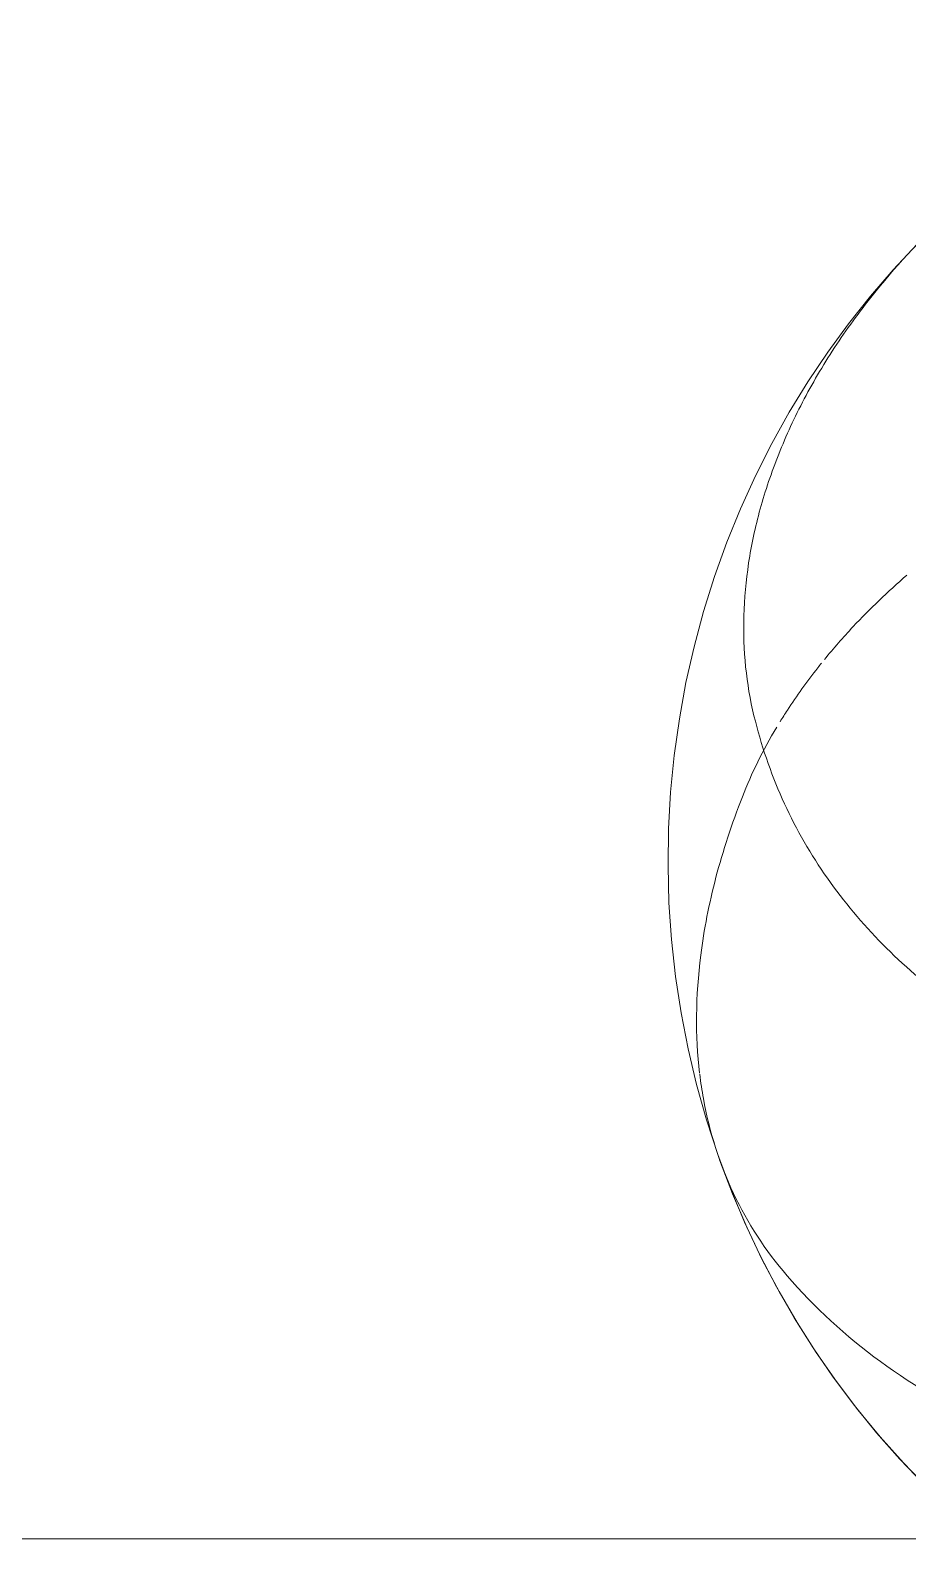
# Model space of a CAD drawing. Header units: millimetres. Extents: x -4000 to 187956, y -58990 to 162485.
# Drawn here: x 679.6 to 854.7, y 73999.6 to 74300.9 of the extents above; entities that cross this region are included whole.
import ezdxf

# ---------------------------------------------------------------- set-up
doc = ezdxf.new("R2010")
doc.units = ezdxf.units.MM
doc.layers.add('A-WALL', color=113, linetype='Continuous', lineweight=13)
doc.layers.add('P-SANR-FIXT', color=6, linetype='Continuous', lineweight=9)

# ---------------------------------------------------------------- blocks, each defined once
blk = doc.blocks.new('C307 - C307-496757-FFS - TANG 1')
at = {"layer": 'P-SANR-FIXT', "color": 250, "flags": 128}
for points in [[(121.21, -259.56), (125.96, -254.49), (130.52, -249.19), (134.89, -243.69), (139.05, -237.99), (143, -232.09), (146.73, -226.01), (150.21, -219.76), (153.46, -213.34), (156.45, -206.76), (159.18, -200.05), (161.65, -193.2), (163.83, -186.24), (165.73, -179.17), (167.35, -172.01), (168.67, -164.78), (169.69, -157.49), (170.41, -150.16), (170.82, -142.79), (170.93, -135.41), (170.74, -128.03), (170.24, -120.68), (169.44, -113.35), (168.34, -106.07), (166.94, -98.86), (165.24, -91.73), (163.26, -84.69), (161, -77.76), (158.46, -70.94), (155.66, -64.27), (152.6, -57.73), (149.29, -51.36), (145.73, -45.15), (141.94, -39.12), (137.94, -33.28), (133.72, -27.63), (129.29, -22.18), (124.68, -16.94), (119.89, -11.92)], [(160.63, -76.71), (158.06, -69.92), (155.21, -63.26), (152.11, -56.75), (148.76, -50.4), (145.17, -44.22), (141.35, -38.22), (137.31, -32.4), (133.06, -26.78), (128.6, -21.37), (123.96, -16.17), (119.14, -11.18), (114.15, -6.41), (109, -1.88)]]:
    blk.add_lwpolyline(points, dxfattribs=at)
at = {"layer": 'P-SANR-FIXT', "color": 250}
for points, knots in [([(18.14, -4.07), (19.75, -4.15), (23.18, -4.33), (28.27, -4.69), (33.43, -5.17), (37.6, -5.62), (40.86, -6), (44.08, -6.4), (48, -6.93), (52.54, -7.63), (56.94, -8.4), (61.25, -9.2), (65.45, -10.06), (70.88, -11.27), (85.28, -14.9), (106.18, -22.37), (129.3, -35.81), (141.72, -47.21), (147.16, -53.55)], [-0.92182, -0.92182, -0.92182, -0.92182, -0.9, -0.875, -0.85, -0.825, -0.8125, -0.8, -0.775, -0.75, -0.725, -0.7, -0.675, -0.65, -0.6, -0.4, -0.2, 0, 0, 0, 0]), ([(147.16, -53.55), (151.49, -58.6), (158.62, -69.55), (163.14, -83.72), (164.4, -92.15), (164.6, -93.8)], [-1, -1, -1, -1, -0.7857143, -0.5714286, -0.5201412, -0.5201412, -0.5201412, -0.5201412]), ([(64.5, -82.9), (74.36, -86.19), (92.81, -93.71), (119.09, -109.87), (137.33, -128.57), (148.61, -148.55), (152.35, -159.6), (153.77, -165.4)], [-1, -1, -1, -1, -0.785714, -0.571429, -0.285714, -0.142857, 0, 0, 0, 0]), ([(153.77, -165.4), (155.32, -171.79), (156.32, -181.76), (155.07, -195.87), (152.75, -206.69), (149.06, -217.66), (143.96, -228.72), (137.48, -239.63), (128.06, -252.48), (114.63, -266.74), (99.19, -278.94), (85.44, -287.5), (70.85, -295.19), (59.14, -299.78), (50.95, -302.34)], [-1, -1, -1, -1, -0.861111, -0.791667, -0.722222, -0.652778, -0.583333, -0.513889, -0.444444, -0.333333, -0.222222, -0.166667, -0.111111, 0, 0, 0, 0])]:
    blk.add_open_spline(points, degree=3, knots=knots, dxfattribs=at)
at = {"layer": 'P-SANR-FIXT', "color": 253}
for points, knots in [([(164.63, -94), (165.51, -101.48), (165.39, -114.23), (161.74, -133.05), (158.22, -143.78), (156.09, -149.22)], [-0.5179962, -0.5179962, -0.5179962, -0.5179962, -0.2857143, -0.1428571, 0, 0, 0, 0]), ([(148.57, -164.2), (148.09, -164.98), (145.8, -168.6), (143, -172.52), (140.54, -175.61), (140.29, -175.92)], [-0.87986977, -0.87986977, -0.87986977, -0.87986977, -0.86111111, -0.79166667, -0.78389163, -0.78389163, -0.78389163, -0.78389163]), ([(139.7, -176.65), (137.89, -178.86), (132.85, -184.64), (127.09, -190.17), (123.26, -193.48)], [-0.7777778, -0.7777778, -0.7777778, -0.7777778, -0.7222222, -0.6309327, -0.6309327, -0.6309327, -0.6309327])]:
    blk.add_open_spline(points, degree=3, knots=knots, dxfattribs=at)
blk.add_open_spline([(156.09, -149.22), (154.26, -153.88), (151.98, -158.51), (149.24, -163.09)], degree=3, dxfattribs=at)
blk = doc.blocks.new('C307 - C307-V923-FFS - TANG 1')
at = {"layer": 'P-SANR-FIXT', "color": 250, "flags": 128}
for points in [[(121.21, -259.56), (125.96, -254.49), (130.52, -249.19), (134.89, -243.69), (139.05, -237.99), (143, -232.09), (146.73, -226.01), (150.21, -219.76), (153.46, -213.34), (156.45, -206.76), (159.18, -200.05), (161.65, -193.2), (163.83, -186.24), (165.73, -179.17), (167.35, -172.01), (168.67, -164.78), (169.69, -157.49), (170.41, -150.16), (170.82, -142.79), (170.93, -135.41), (170.74, -128.03), (170.24, -120.68), (169.44, -113.35), (168.34, -106.07), (166.94, -98.86), (165.24, -91.73), (163.26, -84.69), (161, -77.76), (158.46, -70.94), (155.66, -64.27), (152.6, -57.73), (149.29, -51.36), (145.73, -45.15), (141.94, -39.12), (137.94, -33.28), (133.72, -27.63), (129.29, -22.18), (124.68, -16.94), (119.89, -11.92)], [(160.63, -76.71), (158.06, -69.92), (155.21, -63.26), (152.11, -56.75), (148.76, -50.4), (145.17, -44.22), (141.35, -38.22), (137.31, -32.4), (133.06, -26.78), (128.6, -21.37), (123.96, -16.17), (119.14, -11.18), (114.15, -6.41), (109, -1.88)]]:
    blk.add_lwpolyline(points, dxfattribs=at)
at = {"layer": 'P-SANR-FIXT', "color": 250}
for points, knots in [([(18.14, -4.07), (19.75, -4.15), (23.18, -4.33), (28.27, -4.69), (33.43, -5.17), (37.6, -5.62), (40.86, -6), (44.08, -6.4), (48, -6.93), (52.54, -7.63), (56.94, -8.4), (61.25, -9.2), (65.45, -10.06), (70.88, -11.27), (85.28, -14.9), (106.18, -22.37), (129.3, -35.81), (141.72, -47.21), (147.16, -53.55)], [-0.92182, -0.92182, -0.92182, -0.92182, -0.9, -0.875, -0.85, -0.825, -0.8125, -0.8, -0.775, -0.75, -0.725, -0.7, -0.675, -0.65, -0.6, -0.4, -0.2, 0, 0, 0, 0]), ([(147.16, -53.55), (151.49, -58.6), (158.62, -69.55), (163.14, -83.72), (164.4, -92.15), (164.6, -93.8)], [-1, -1, -1, -1, -0.7857143, -0.5714286, -0.5201412, -0.5201412, -0.5201412, -0.5201412]), ([(64.5, -82.9), (74.36, -86.19), (92.81, -93.71), (119.09, -109.87), (137.33, -128.57), (148.61, -148.55), (152.35, -159.6), (153.77, -165.4)], [-1, -1, -1, -1, -0.785714, -0.571429, -0.285714, -0.142857, 0, 0, 0, 0]), ([(153.77, -165.4), (155.32, -171.79), (156.32, -181.76), (155.07, -195.87), (152.75, -206.69), (149.06, -217.66), (143.96, -228.72), (137.48, -239.63), (128.06, -252.48), (114.63, -266.74), (99.19, -278.94), (85.44, -287.5), (70.85, -295.19), (59.14, -299.78), (50.95, -302.34)], [-1, -1, -1, -1, -0.861111, -0.791667, -0.722222, -0.652778, -0.583333, -0.513889, -0.444444, -0.333333, -0.222222, -0.166667, -0.111111, 0, 0, 0, 0])]:
    blk.add_open_spline(points, degree=3, knots=knots, dxfattribs=at)
at = {"layer": 'P-SANR-FIXT', "color": 253}
for points, knots in [([(164.63, -94), (165.51, -101.48), (165.39, -114.23), (161.74, -133.05), (158.22, -143.78), (156.09, -149.22)], [-0.5179962, -0.5179962, -0.5179962, -0.5179962, -0.2857143, -0.1428571, 0, 0, 0, 0]), ([(148.57, -164.2), (148.09, -164.98), (145.8, -168.6), (143, -172.52), (140.54, -175.61), (140.29, -175.92)], [-0.87986977, -0.87986977, -0.87986977, -0.87986977, -0.86111111, -0.79166667, -0.78389163, -0.78389163, -0.78389163, -0.78389163]), ([(139.7, -176.65), (137.89, -178.86), (132.85, -184.64), (127.09, -190.17), (123.26, -193.48)], [-0.7777778, -0.7777778, -0.7777778, -0.7777778, -0.7222222, -0.6309327, -0.6309327, -0.6309327, -0.6309327])]:
    blk.add_open_spline(points, degree=3, knots=knots, dxfattribs=at)
blk.add_open_spline([(156.09, -149.22), (154.26, -153.88), (151.98, -158.51), (149.24, -163.09)], degree=3, dxfattribs=at)
blk = doc.blocks.new('CMF2_NHAXUONG_A_rvt-1-FFS - TANG 1')
at = {"layer": 'A-WALL', "color": 50, "lineweight": 15}
blk.add_line((500, 73999.61), (1402.43, 73999.61), dxfattribs=at)
at = {"layer": 'A-WALL', "color": 35, "lineweight": 15}
blk.add_line((870.18, 73999.61), (500, 73999.61), dxfattribs=at)
at = {"layer": 'P-SANR-FIXT', "color": 250, "lineweight": 9, "rotation": 180.0003356948516}
for name in ['C307 - C307-496757-FFS - TANG 1', 'C307 - C307-V923-FFS - TANG 1']:
    blk.add_blockref(name, (977.8, 73998.61), dxfattribs=at)

msp = doc.modelspace()

# ---------------------------------------------------------------- block references
at = {"lineweight": 5}
msp.add_blockref('CMF2_NHAXUONG_A_rvt-1-FFS - TANG 1', (0, 0), dxfattribs=at)

doc.saveas('drawing.dxf')
